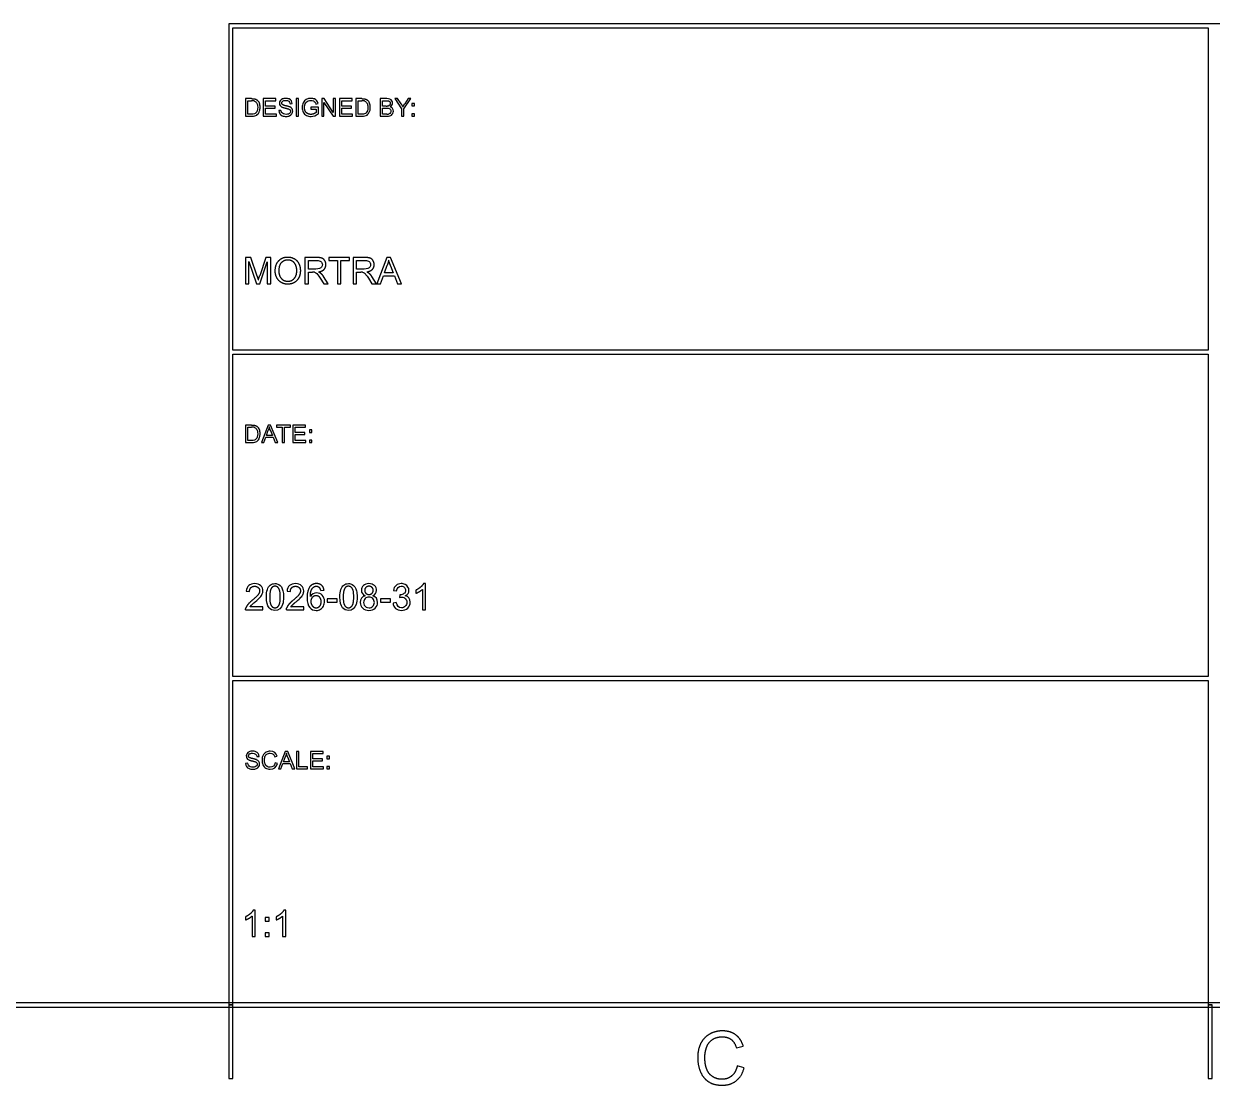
# Model space of a CAD drawing. Header units: millimetres. Extents: x -205 to 205, y -139 to 139.
# Drawn here: x -14.1 to 66.8, y -138.8 to -66.5 of the extents above; entities that cross this region are included whole.
import ezdxf

# ---------------------------------------------------------------- set-up
doc = ezdxf.new("R2010")
doc.units = ezdxf.units.MM
doc.layers.add('visible', color=7, linetype='Continuous', lineweight=30)

msp = doc.modelspace()

# ---------------------------------------------------------------- linework, layer by layer
at = {"layer": 'visible'}
for p, q in [((-0.14, -66.527), (-0.14, -133.333)), ((200, -66.527), (-0.14, -66.527)), ((0.14, -88.749), (0.14, -66.807)), ((0.14, -66.807), (66.527, -66.807)), ((66.527, -66.807), (66.527, -88.749)), ((1, -71.626), (1, -72.819)), ((1.411, -71.626), (1, -71.626)), ((1.158, -72.678), (1.158, -71.766)), ((1.158, -71.766), (1.409, -71.766)), ((2.207, -71.626), (2.207, -72.819)), ((3.069, -71.626), (2.207, -71.626)), ((2.365, -71.766), (3.069, -71.766)), ((2.365, -72.132), (2.365, -71.766)), ((3.069, -71.766), (3.069, -71.626)), ((4.024, -71.973), (4.175, -71.962)), ((4.454, -71.626), (4.454, -72.819)), ((4.612, -71.626), (4.454, -71.626)), ((4.612, -72.819), (4.612, -71.626)), ((5.793, -71.998), (5.936, -71.959)), ((6.185, -71.626), (6.185, -72.819)), ((6.347, -71.626), (6.185, -71.626)), ((6.336, -71.881), (6.963, -72.819)), ((6.336, -72.819), (6.336, -71.881)), ((6.973, -72.562), (6.347, -71.626)), ((6.973, -71.626), (6.973, -72.562)), ((7.125, -71.626), (6.973, -71.626)), ((7.125, -72.819), (7.125, -71.626)), ((7.393, -71.626), (7.393, -72.819)), ((8.256, -71.626), (7.393, -71.626)), ((7.551, -71.766), (8.256, -71.766)), ((7.551, -72.132), (7.551, -71.766)), ((8.256, -71.766), (8.256, -71.626)), ((8.502, -71.626), (8.502, -72.819)), ((8.913, -71.626), (8.502, -71.626)), ((8.66, -72.678), (8.66, -71.766)), ((8.66, -71.766), (8.91, -71.766)), ((10.162, -71.626), (10.162, -72.819)), ((10.609, -71.626), (10.162, -71.626)), ((10.32, -72.127), (10.32, -71.766)), ((10.32, -71.766), (10.558, -71.766)), ((11.156, -71.626), (11.616, -72.313)), ((11.348, -71.626), (11.156, -71.626)), ((11.583, -71.985), (11.348, -71.626)), ((11.774, -72.313), (12.25, -71.626)), ((12.066, -71.626), (11.835, -71.976)), ((12.25, -71.626), (12.066, -71.626)), ((12.322, -71.954), (12.322, -72.121)), ((12.488, -71.954), (12.322, -71.954)), ((12.488, -72.121), (12.488, -71.954)), ((1.413, -72.678), (1.158, -72.678)), ((3.025, -72.132), (2.365, -72.132)), ((2.365, -72.272), (3.025, -72.272)), ((2.365, -72.678), (2.365, -72.272)), ((3.097, -72.678), (2.365, -72.678)), ((3.025, -72.272), (3.025, -72.132)), ((3.097, -72.819), (3.097, -72.678)), ((3.41, -72.422), (3.262, -72.435)), ((5.954, -72.21), (5.448, -72.211)), ((5.448, -72.211), (5.448, -72.351)), ((5.448, -72.351), (5.799, -72.351)), ((5.799, -72.351), (5.799, -72.573)), ((5.954, -72.653), (5.954, -72.21)), ((8.211, -72.132), (7.551, -72.132)), ((7.551, -72.272), (8.211, -72.272)), ((7.551, -72.678), (7.551, -72.272)), ((8.284, -72.678), (7.551, -72.678)), ((8.211, -72.272), (8.211, -72.132)), ((8.284, -72.819), (8.284, -72.678)), ((8.914, -72.678), (8.66, -72.678)), ((10.578, -72.127), (10.32, -72.127)), ((10.32, -72.678), (10.32, -72.268)), ((10.32, -72.268), (10.596, -72.268)), ((10.617, -72.678), (10.32, -72.678)), ((11.616, -72.313), (11.616, -72.819)), ((11.774, -72.819), (11.774, -72.313)), ((12.322, -72.121), (12.488, -72.121)), ((12.322, -72.652), (12.322, -72.819)), ((12.488, -72.652), (12.322, -72.652)), ((12.488, -72.819), (12.488, -72.652)), ((1, -72.819), (1.431, -72.819)), ((2.207, -72.819), (3.097, -72.819)), ((4.454, -72.819), (4.612, -72.819)), ((6.185, -72.819), (6.336, -72.819)), ((6.963, -72.819), (7.125, -72.819)), ((7.393, -72.819), (8.284, -72.819)), ((8.502, -72.819), (8.932, -72.819)), ((10.162, -72.819), (10.617, -72.819)), ((11.616, -72.819), (11.774, -72.819)), ((12.322, -72.819), (12.488, -72.819)), ((1, -82.439), (1, -84.229)), ((1.356, -82.439), (1, -82.439)), ((1.78, -83.706), (1.356, -82.439)), ((2.389, -82.439), (1.961, -83.684)), ((2.708, -82.439), (2.389, -82.439)), ((2.708, -84.229), (2.708, -82.439)), ((5.038, -82.439), (5.038, -84.229)), ((5.832, -82.439), (5.038, -82.439)), ((6.66, -82.439), (6.66, -82.65)), ((8.079, -82.439), (6.66, -82.439)), ((8.079, -82.65), (8.079, -82.439)), ((8.325, -82.439), (8.325, -84.229)), ((9.119, -82.439), (8.325, -82.439)), ((10.618, -82.439), (9.931, -84.229)), ((10.873, -82.439), (10.618, -82.439)), ((11.605, -84.229), (10.873, -82.439)), ((1.228, -82.705), (1.746, -84.229)), ((1.228, -84.229), (1.228, -82.705)), ((1.959, -84.229), (2.479, -82.731)), ((2.479, -82.731), (2.479, -84.229)), ((5.275, -83.229), (5.275, -82.637)), ((5.275, -82.637), (5.841, -82.637)), ((5.784, -83.229), (5.275, -83.229)), ((6.66, -82.65), (7.25, -82.65)), ((7.25, -82.65), (7.25, -84.229)), ((7.487, -82.65), (8.079, -82.65)), ((7.487, -84.229), (7.487, -82.65)), ((8.562, -83.229), (8.562, -82.637)), ((8.562, -82.637), (9.129, -82.637)), ((9.071, -83.229), (8.562, -83.229)), ((10.447, -83.494), (10.644, -82.969)), ((10.867, -82.998), (11.054, -83.494)), ((5.275, -83.434), (5.55, -83.434)), ((5.275, -84.229), (5.275, -83.434)), ((6.081, -83.856), (6.317, -84.229)), ((6.615, -84.229), (6.304, -83.742)), ((8.562, -83.434), (8.837, -83.434)), ((8.562, -84.229), (8.562, -83.434)), ((9.368, -83.856), (9.605, -84.229)), ((9.903, -84.229), (9.591, -83.742)), ((10.182, -84.229), (10.379, -83.687)), ((10.379, -83.687), (11.127, -83.687)), ((11.054, -83.494), (10.447, -83.494)), ((11.127, -83.687), (11.336, -84.229)), ((1, -84.229), (1.228, -84.229)), ((1.746, -84.229), (1.959, -84.229)), ((2.479, -84.229), (2.708, -84.229)), ((5.038, -84.229), (5.275, -84.229)), ((6.317, -84.229), (6.615, -84.229)), ((7.25, -84.229), (7.487, -84.229)), ((8.325, -84.229), (8.562, -84.229)), ((9.605, -84.229), (9.903, -84.229)), ((9.931, -84.229), (10.182, -84.229)), ((11.336, -84.229), (11.605, -84.229)), ((66.527, -88.749), (0.14, -88.749)), ((0.14, -110.971), (0.14, -89.029)), ((0.14, -89.029), (66.527, -89.029)), ((66.527, -89.029), (66.527, -110.971)), ((1, -93.848), (1, -95.041)), ((1.411, -93.848), (1, -93.848)), ((2.531, -93.848), (2.073, -95.041)), ((2.701, -93.848), (2.531, -93.848)), ((3.189, -95.041), (2.701, -93.848)), ((3.102, -93.848), (3.102, -93.989)), ((4.048, -93.848), (3.102, -93.848)), ((4.048, -93.989), (4.048, -93.848)), ((4.213, -93.848), (4.213, -95.041)), ((5.076, -93.848), (4.213, -93.848)), ((5.076, -93.989), (5.076, -93.848)), ((1.158, -94.9), (1.158, -93.989)), ((1.158, -93.989), (1.409, -93.989)), ((2.417, -94.551), (2.548, -94.201)), ((2.821, -94.551), (2.417, -94.551)), ((2.697, -94.221), (2.821, -94.551)), ((3.102, -93.989), (3.495, -93.989)), ((3.495, -93.989), (3.495, -95.041)), ((3.653, -93.989), (4.048, -93.989)), ((3.653, -95.041), (3.653, -93.989)), ((4.371, -93.989), (5.076, -93.989)), ((4.371, -94.354), (4.371, -93.989)), ((5.031, -94.354), (4.371, -94.354)), ((4.371, -94.494), (5.031, -94.494)), ((4.371, -94.9), (4.371, -94.494)), ((5.031, -94.494), (5.031, -94.354)), ((5.343, -94.177), (5.343, -94.344)), ((5.51, -94.177), (5.343, -94.177)), ((5.343, -94.344), (5.51, -94.344)), ((5.51, -94.344), (5.51, -94.177)), ((1, -95.041), (1.431, -95.041)), ((1.413, -94.9), (1.158, -94.9)), ((2.073, -95.041), (2.24, -95.041)), ((2.24, -95.041), (2.371, -94.68)), ((2.371, -94.68), (2.87, -94.68)), ((2.87, -94.68), (3.009, -95.041)), ((3.009, -95.041), (3.189, -95.041)), ((3.495, -95.041), (3.653, -95.041)), ((4.213, -95.041), (5.103, -95.041)), ((5.103, -94.9), (4.371, -94.9)), ((5.103, -95.041), (5.103, -94.9)), ((5.343, -94.874), (5.343, -95.041)), ((5.51, -94.874), (5.343, -94.874)), ((5.343, -95.041), (5.51, -95.041)), ((5.51, -95.041), (5.51, -94.874)), ((1.042, -105.159), (1.268, -105.182)), ((3.822, -105.159), (4.048, -105.182)), ((6.121, -105.104), (6.34, -105.087)), ((11.059, -105.105), (11.279, -105.144)), ((12.594, -105.09), (12.594, -105.303)), ((13.034, -105.038), (13.034, -106.438)), ((13.254, -104.641), (13.112, -104.641)), ((13.254, -106.438), (13.254, -104.641)), ((6.565, -105.68), (6.565, -105.901)), ((7.24, -105.68), (6.565, -105.68)), ((6.565, -105.901), (7.24, -105.901)), ((7.24, -105.901), (7.24, -105.68)), ((10.179, -105.68), (10.179, -105.901)), ((10.854, -105.68), (10.179, -105.68)), ((10.179, -105.901), (10.854, -105.901)), ((10.854, -105.901), (10.854, -105.68)), ((11.257, -105.936), (11.037, -105.966)), ((11.495, -105.398), (11.47, -105.591)), ((1, -106.438), (2.183, -106.438)), ((2.183, -106.227), (1.305, -106.227)), ((2.183, -106.438), (2.183, -106.227)), ((3.781, -106.438), (4.964, -106.438)), ((4.964, -106.227), (4.086, -106.227)), ((4.964, -106.438), (4.964, -106.227)), ((13.034, -106.438), (13.254, -106.438)), ((66.527, -110.971), (0.14, -110.971)), ((0.14, -133.333), (0.14, -111.251)), ((0.14, -111.251), (66.527, -111.251)), ((66.527, -111.251), (66.527, -133.333)), ((1.763, -116.418), (1.914, -116.406)), ((2.999, -116.434), (3.154, -116.397)), ((3.696, -116.07), (3.238, -117.263)), ((3.582, -116.773), (3.713, -116.423)), ((3.866, -116.07), (3.696, -116.07)), ((3.862, -116.443), (3.987, -116.773)), ((4.354, -117.263), (3.866, -116.07)), ((4.474, -116.07), (4.474, -117.263)), ((4.632, -116.07), (4.474, -116.07)), ((4.632, -117.122), (4.632, -116.07)), ((5.411, -116.07), (5.411, -117.263)), ((6.273, -116.07), (5.411, -116.07)), ((5.569, -116.211), (6.273, -116.211)), ((5.569, -116.576), (5.569, -116.211)), ((6.273, -116.211), (6.273, -116.07)), ((6.541, -116.399), (6.541, -116.566)), ((6.708, -116.399), (6.541, -116.399)), ((6.708, -116.566), (6.708, -116.399)), ((1.149, -116.867), (1, -116.88)), ((3.174, -116.885), (3.017, -116.845)), ((3.238, -117.263), (3.406, -117.263)), ((3.406, -117.263), (3.537, -116.902)), ((3.537, -116.902), (4.035, -116.902)), ((3.987, -116.773), (3.582, -116.773)), ((4.035, -116.902), (4.175, -117.263)), ((4.175, -117.263), (4.354, -117.263)), ((4.474, -117.263), (5.22, -117.263)), ((5.22, -117.122), (4.632, -117.122)), ((5.22, -117.263), (5.22, -117.122)), ((5.411, -117.263), (6.301, -117.263)), ((6.229, -116.576), (5.569, -116.576)), ((5.569, -116.716), (6.229, -116.716)), ((5.569, -117.122), (5.569, -116.716)), ((6.301, -117.122), (5.569, -117.122)), ((6.229, -116.716), (6.229, -116.576)), ((6.301, -117.263), (6.301, -117.122)), ((6.541, -116.566), (6.708, -116.566)), ((6.541, -117.096), (6.541, -117.263)), ((6.708, -117.096), (6.541, -117.096)), ((6.541, -117.263), (6.708, -117.263)), ((6.708, -117.263), (6.708, -117.096)), ((1.659, -126.879), (1.518, -126.879)), ((1.659, -128.676), (1.659, -126.879)), ((3.744, -126.879), (3.603, -126.879)), ((3.744, -128.676), (3.744, -126.879)), ((1, -127.329), (1, -127.541)), ((1.439, -127.276), (1.439, -128.676)), ((2.344, -127.38), (2.344, -127.63)), ((2.594, -127.38), (2.344, -127.38)), ((2.344, -127.63), (2.594, -127.63)), ((2.594, -127.63), (2.594, -127.38)), ((3.085, -127.329), (3.085, -127.541)), ((3.524, -127.276), (3.524, -128.676)), ((2.344, -128.426), (2.344, -128.676)), ((2.594, -128.426), (2.344, -128.426)), ((2.594, -128.676), (2.594, -128.426)), ((1.439, -128.676), (1.659, -128.676)), ((2.344, -128.676), (2.594, -128.676)), ((3.524, -128.676), (3.744, -128.676)), ((-200.14, -133.473), (200.14, -133.473)), ((199.86, -133.193), (-199.86, -133.193)), ((0.14, -133.333), (-0.14, -133.333)), ((-0.14, -133.333), (-0.14, -138.333)), ((-0.14, -133.333), (0.14, -133.333)), ((0.14, -138.333), (0.14, -133.333)), ((66.807, -133.333), (66.527, -133.333)), ((66.527, -133.333), (66.527, -138.333)), ((66.527, -133.333), (66.807, -133.333)), ((66.807, -138.333), (66.807, -133.333)), ((34.414, -136.247), (34.88, -136.137)), ((34.941, -137.6), (34.467, -137.48)), ((-0.14, -138.333), (0.14, -138.333)), ((66.527, -138.333), (66.807, -138.333))]:
    msp.add_line(p, q, dxfattribs=at)
for points in [[(1.613, -71.791), (1.549, -71.766), (1.409, -71.766)], [(1.411, -71.626), (1.55, -71.626), (1.623, -71.643)], [(1.623, -71.643), (1.726, -71.666), (1.798, -71.728)], [(9.114, -71.791), (9.051, -71.766), (8.91, -71.766)], [(8.913, -71.626), (9.052, -71.626), (9.125, -71.643)], [(9.125, -71.643), (9.228, -71.666), (9.3, -71.728)], [(11.583, -71.985), (11.649, -72.086), (11.705, -72.187)], [(11.705, -72.187), (11.758, -72.094), (11.835, -71.976)], [(10.578, -72.127), (10.683, -72.127), (10.728, -72.113)], [(10.617, -72.678), (10.693, -72.678), (10.724, -72.672)], [(10.74, -82.627), (10.706, -82.799), (10.644, -82.969)], [(10.867, -82.998), (10.781, -82.772), (10.74, -82.627)], [(1.78, -83.706), (1.839, -83.883), (1.865, -83.971)], [(1.865, -83.971), (1.896, -83.873), (1.961, -83.684)], [(5.681, -83.443), (5.641, -83.434), (5.55, -83.434)], [(5.965, -83.415), (6.059, -83.46), (6.107, -83.504)], [(6.107, -83.504), (6.211, -83.599), (6.304, -83.742)], [(8.969, -83.443), (8.928, -83.434), (8.837, -83.434)], [(9.252, -83.415), (9.346, -83.46), (9.395, -83.504)], [(9.395, -83.504), (9.499, -83.599), (9.591, -83.742)], [(1.411, -93.848), (1.55, -93.848), (1.623, -93.865)], [(1.613, -94.013), (1.549, -93.989), (1.409, -93.989)], [(1.623, -93.865), (1.726, -93.889), (1.798, -93.95)], [(2.612, -93.973), (2.589, -94.088), (2.548, -94.201)], [(2.697, -94.221), (2.64, -94.07), (2.612, -93.973)], [(6.121, -105.104), (6.092, -104.975), (6.038, -104.916)], [(1, -106.438), (0.998, -106.359), (1.026, -106.286)], [(3.781, -106.438), (3.779, -106.359), (3.807, -106.286)], [(3.778, -116.195), (3.755, -116.31), (3.713, -116.423)], [(3.862, -116.443), (3.805, -116.292), (3.778, -116.195)]]:
    msp.add_open_spline(points, degree=2, dxfattribs=at)
for points, degree, knots in [([(1.613, -71.791), (1.671, -71.814), (1.721, -71.859), (1.762, -71.926), (1.803, -71.993), (1.824, -72.088), (1.824, -72.213), (1.824, -72.394), (1.779, -72.519), (1.705, -72.594), (1.649, -72.647), (1.572, -72.678), (1.413, -72.678)], 3, [0, 0, 0, 0, 1, 1, 1, 2, 2, 2, 3.443478, 3.443478, 3.443478, 4.468557, 4.468557, 4.468557, 4.468557]), ([(1.431, -72.819), (1.575, -72.818), (1.686, -72.792), (1.765, -72.739), (1.842, -72.685), (1.913, -72.597), (1.955, -72.457), (1.976, -72.387), (1.986, -72.306), (1.986, -72.216), (1.986, -72.109), (1.971, -72.015), (1.94, -71.932), (1.908, -71.849), (1.861, -71.781), (1.798, -71.728)], 3, [0, 0, 0, 0, 2, 2, 2, 4, 4, 4, 5, 5, 5, 6.173653, 6.173653, 6.173653, 7.347305, 7.347305, 7.347305, 7.347305]), ([(4.175, -71.962), (4.17, -71.824), (4.096, -71.703), (3.961, -71.648), (3.893, -71.62), (3.815, -71.605), (3.727, -71.605), (3.647, -71.605), (3.574, -71.619), (3.508, -71.646), (3.377, -71.698), (3.307, -71.816), (3.307, -71.934), (3.307, -72.046), (3.363, -72.132), (3.476, -72.194)], 3, [0, 0, 0, 0, 2, 2, 2, 3, 3, 3, 3.907975, 3.907975, 3.907975, 5.723926, 5.723926, 5.723926, 7.376278, 7.376278, 7.376278, 7.376278]), ([(3.506, -72.029), (3.475, -72.002), (3.459, -71.966), (3.459, -71.924), (3.459, -71.874), (3.481, -71.832), (3.525, -71.797), (3.568, -71.762), (3.638, -71.745), (3.734, -71.745), (3.918, -71.744), (4.007, -71.823), (4.024, -71.973)], 3, [0, 0, 0, 0, 1, 1, 1, 2.151899, 2.151899, 2.151899, 3.303797, 3.303797, 3.303797, 5.515967, 5.515967, 5.515967, 5.515967]), ([(5.936, -71.959), (5.893, -71.797), (5.823, -71.704), (5.681, -71.647), (5.612, -71.619), (5.534, -71.605), (5.447, -71.605), (5.212, -71.606), (5.018, -71.701), (4.923, -71.903), (4.874, -72.003), (4.85, -72.112), (4.85, -72.228), (4.85, -72.345), (4.875, -72.451), (4.923, -72.546), (4.972, -72.641), (5.044, -72.714), (5.14, -72.764), (5.236, -72.814), (5.342, -72.839), (5.46, -72.839), (5.634, -72.839), (5.798, -72.777), (5.954, -72.653)], 3, [0, 0, 0, 0, 2, 2, 2, 3, 3, 3, 5.754717, 5.754717, 5.754717, 7.132075, 7.132075, 7.132075, 8.522306, 8.522306, 8.522306, 9.912537, 9.912537, 9.912537, 11.302768, 11.302768, 11.302768, 13.36237, 13.36237, 13.36237, 13.36237]), ([(5.799, -72.573), (5.749, -72.618), (5.651, -72.657), (5.553, -72.697), (5.451, -72.697), (5.333, -72.697), (5.228, -72.645), (5.123, -72.593), (5.068, -72.485), (5.013, -72.378), (5.013, -72.218), (5.013, -72.089), (5.058, -71.978)], 2, [0, 0, 0, 1, 1, 2, 2, 3.150794, 3.150794, 4.301587, 4.301587, 5.452381, 5.452381, 6.385933, 6.385933, 6.385933]), ([(5.058, -71.978), (5.076, -71.935), (5.101, -71.896), (5.134, -71.86), (5.198, -71.79), (5.304, -71.739), (5.448, -71.74), (5.567, -71.739), (5.675, -71.787), (5.727, -71.855), (5.753, -71.89), (5.775, -71.938), (5.793, -71.998)], 3, [0, 0, 0, 0, 1, 1, 1, 3, 3, 3, 4.669173, 4.669173, 4.669173, 5.503759, 5.503759, 5.503759, 5.503759]), ([(9.114, -71.791), (9.173, -71.814), (9.223, -71.859), (9.264, -71.926), (9.305, -71.993), (9.325, -72.088), (9.325, -72.213), (9.326, -72.394), (9.281, -72.519), (9.206, -72.594), (9.151, -72.647), (9.074, -72.678), (8.914, -72.678)], 3, [0, 0, 0, 0, 1, 1, 1, 2, 2, 2, 3.443478, 3.443478, 3.443478, 4.468557, 4.468557, 4.468557, 4.468557]), ([(8.932, -72.819), (9.076, -72.818), (9.188, -72.792), (9.266, -72.739), (9.344, -72.685), (9.415, -72.597), (9.456, -72.457), (9.477, -72.387), (9.488, -72.306), (9.488, -72.216), (9.488, -72.109), (9.472, -72.015), (9.441, -71.932), (9.41, -71.849), (9.363, -71.781), (9.3, -71.728)], 3, [0, 0, 0, 0, 2, 2, 2, 4, 4, 4, 5, 5, 5, 6.173653, 6.173653, 6.173653, 7.347305, 7.347305, 7.347305, 7.347305]), ([(10.558, -71.766), (10.687, -71.766), (10.74, -71.783), (10.792, -71.8), (10.821, -71.845), (10.849, -71.89), (10.849, -71.95), (10.849, -72.076), (10.728, -72.113)], 2, [0, 0, 0, 1, 1, 2, 2, 3, 3, 5.109589, 5.109589, 5.109589]), ([(10.838, -72.184), (10.95, -72.13), (11.005, -72.031), (11.005, -71.931), (11.005, -71.876), (10.989, -71.824), (10.958, -71.773), (10.894, -71.673), (10.794, -71.626), (10.609, -71.626)], 3, [0, 0, 0, 0, 2, 2, 2, 3.074468, 3.074468, 3.074468, 5.223404, 5.223404, 5.223404, 5.223404]), ([(3.262, -72.435), (3.265, -72.593), (3.354, -72.731), (3.499, -72.792), (3.572, -72.823), (3.662, -72.839), (3.77, -72.839), (3.855, -72.839), (3.932, -72.823), (4, -72.792), (4.136, -72.733), (4.212, -72.606), (4.211, -72.482), (4.213, -72.353), (4.145, -72.256), (4.008, -72.19)], 3, [0, 0, 0, 0, 2, 2, 2, 3, 3, 3, 3.788945, 3.788945, 3.788945, 5.366834, 5.366834, 5.366834, 6.95821, 6.95821, 6.95821, 6.95821]), ([(3.919, -72.326), (4.02, -72.364), (4.058, -72.42), (4.059, -72.495), (4.059, -72.567), (4.015, -72.636), (3.922, -72.671), (3.876, -72.689), (3.823, -72.697), (3.763, -72.697), (3.695, -72.697), (3.634, -72.686), (3.58, -72.662), (3.47, -72.614), (3.426, -72.543), (3.41, -72.422)], 3, [0, 0, 0, 0, 2, 2, 2, 3.971014, 3.971014, 3.971014, 4.956522, 4.956522, 4.956522, 6.066327, 6.066327, 6.066327, 8.285938, 8.285938, 8.285938, 8.285938]), ([(3.476, -72.194), (3.542, -72.229), (3.707, -72.268), (3.871, -72.308), (3.919, -72.326)], 2, [0, 0, 0, 1, 1, 2, 2, 2]), ([(4.008, -72.19), (3.936, -72.158), (3.744, -72.114), (3.551, -72.071), (3.506, -72.029)], 2, [0, 0, 0, 1, 1, 2, 2, 2]), ([(10.596, -72.268), (10.75, -72.269), (10.817, -72.29), (10.865, -72.357), (10.888, -72.39), (10.899, -72.428), (10.899, -72.473), (10.899, -72.511), (10.891, -72.544), (10.875, -72.573), (10.844, -72.632), (10.797, -72.658), (10.724, -72.672)], 3, [0, 0, 0, 0, 2, 2, 2, 3, 3, 3, 3.853659, 3.853659, 3.853659, 5.560976, 5.560976, 5.560976, 5.560976]), ([(10.617, -72.819), (10.693, -72.819), (10.757, -72.812), (10.809, -72.799), (10.915, -72.771), (10.979, -72.726), (11.027, -72.629), (11.051, -72.581), (11.063, -72.529), (11.063, -72.473), (11.063, -72.403), (11.043, -72.343), (11.004, -72.292), (10.966, -72.241), (10.91, -72.205), (10.838, -72.184)], 3, [0, 0, 0, 0, 1, 1, 1, 3, 3, 3, 4, 4, 4, 5.242718, 5.242718, 5.242718, 6.485437, 6.485437, 6.485437, 6.485437]), ([(3.018, -83.357), (3.018, -83.593), (3.12, -83.804), (3.223, -84.015), (3.422, -84.137), (3.621, -84.259), (3.874, -84.259), (4.107, -84.259), (4.308, -84.149), (4.51, -84.038), (4.619, -83.823), (4.729, -83.609), (4.729, -83.336), (4.729, -83.068), (4.625, -82.856), (4.521, -82.644), (4.322, -82.526), (4.123, -82.407), (3.875, -82.407), (3.496, -82.407), (3.257, -82.66), (3.018, -82.912), (3.018, -83.357)], 2, [0, 0, 0, 1, 1, 2, 2, 3, 3, 3.922705, 3.922705, 4.845411, 4.845411, 5.768116, 5.768116, 6.678408, 6.678408, 7.5887, 7.5887, 8.498993, 8.498993, 9.889094, 9.889094, 11.279196, 11.279196, 11.279196]), ([(5.965, -83.415), (6.222, -83.379), (6.345, -83.248), (6.469, -83.118), (6.469, -82.927), (6.469, -82.78), (6.394, -82.658), (6.32, -82.536), (6.195, -82.487), (6.071, -82.439), (5.832, -82.439)], 2, [0, 0, 0, 1, 1, 2, 2, 2.775641, 2.775641, 3.551282, 3.551282, 4.326923, 4.326923, 4.326923]), ([(9.252, -83.415), (9.51, -83.379), (9.633, -83.248), (9.756, -83.118), (9.756, -82.927), (9.756, -82.78), (9.682, -82.658), (9.607, -82.536), (9.483, -82.487), (9.358, -82.439), (9.119, -82.439)], 2, [0, 0, 0, 1, 1, 2, 2, 2.775641, 2.775641, 3.551282, 3.551282, 4.326923, 4.326923, 4.326923]), ([(3.262, -83.361), (3.262, -82.957), (3.443, -82.784), (3.625, -82.611), (3.876, -82.611), (4.053, -82.611), (4.195, -82.701), (4.337, -82.791), (4.411, -82.954), (4.485, -83.117), (4.485, -83.335), (4.485, -83.681), (4.312, -83.869), (4.14, -84.057), (3.872, -84.057), (3.61, -84.057), (3.436, -83.87), (3.262, -83.684), (3.262, -83.361)], 2, [0, 0, 0, 1, 1, 2, 2, 2.703883, 2.703883, 3.407767, 3.407767, 4.11165, 4.11165, 5.224494, 5.224494, 6.337338, 6.337338, 7.429856, 7.429856, 8.522374, 8.522374, 8.522374]), ([(5.841, -82.637), (5.974, -82.637), (6.071, -82.664), (6.132, -82.719), (6.194, -82.773), (6.225, -82.843), (6.225, -82.927), (6.225, -82.985), (6.209, -83.039), (6.177, -83.088), (6.111, -83.187), (6.003, -83.228), (5.784, -83.229)], 3, [0, 0, 0, 0, 1, 1, 1, 2, 2, 2, 2.682692, 2.682692, 2.682692, 4.048077, 4.048077, 4.048077, 4.048077]), ([(9.129, -82.637), (9.261, -82.637), (9.358, -82.664), (9.42, -82.719), (9.481, -82.773), (9.512, -82.843), (9.512, -82.927), (9.512, -82.985), (9.496, -83.039), (9.464, -83.088), (9.398, -83.187), (9.291, -83.228), (9.071, -83.229)], 3, [0, 0, 0, 0, 1, 1, 1, 2, 2, 2, 2.682692, 2.682692, 2.682692, 4.048077, 4.048077, 4.048077, 4.048077]), ([(5.681, -83.443), (5.718, -83.452), (5.754, -83.467), (5.789, -83.49), (5.863, -83.538), (5.94, -83.639), (6.081, -83.856)], 3, [0, 0, 0, 0, 1, 1, 1, 3, 3, 3, 3]), ([(8.969, -83.443), (9.005, -83.452), (9.041, -83.467), (9.077, -83.49), (9.15, -83.538), (9.227, -83.639), (9.368, -83.856)], 3, [0, 0, 0, 0, 1, 1, 1, 3, 3, 3, 3]), ([(1.613, -94.013), (1.671, -94.036), (1.721, -94.081), (1.762, -94.148), (1.803, -94.215), (1.824, -94.311), (1.824, -94.435), (1.824, -94.616), (1.779, -94.741), (1.705, -94.816), (1.649, -94.869), (1.572, -94.901), (1.413, -94.9)], 3, [0, 0, 0, 0, 1, 1, 1, 2, 2, 2, 3.443478, 3.443478, 3.443478, 4.468557, 4.468557, 4.468557, 4.468557]), ([(1.431, -95.041), (1.575, -95.041), (1.686, -95.014), (1.765, -94.961), (1.842, -94.907), (1.913, -94.82), (1.955, -94.679), (1.976, -94.609), (1.986, -94.529), (1.986, -94.438), (1.986, -94.332), (1.971, -94.237), (1.94, -94.154), (1.908, -94.072), (1.861, -94.004), (1.798, -93.95)], 3, [0, 0, 0, 0, 2, 2, 2, 4, 4, 4, 5, 5, 5, 6.173653, 6.173653, 6.173653, 7.347305, 7.347305, 7.347305, 7.347305]), ([(1.652, -105.883), (1.81, -105.749), (1.923, -105.644), (1.991, -105.568), (2.059, -105.491), (2.107, -105.418), (2.137, -105.349), (2.166, -105.28), (2.181, -105.21), (2.181, -105.138), (2.181, -104.997), (2.131, -104.879), (2.03, -104.784), (1.93, -104.689), (1.794, -104.641), (1.623, -104.641), (1.285, -104.64), (1.07, -104.823), (1.042, -105.159)], 3, [0, 0, 0, 0, 1, 1, 1, 2, 2, 2, 3, 3, 3, 4.965909, 4.965909, 4.965909, 6.931818, 6.931818, 6.931818, 10.826368, 10.826368, 10.826368, 10.826368]), ([(1.268, -105.182), (1.269, -105.014), (1.364, -104.918), (1.459, -104.823), (1.618, -104.823), (1.768, -104.823), (1.861, -104.913), (1.955, -105.003), (1.955, -105.133), (1.955, -105.258), (1.852, -105.397), (1.75, -105.537), (1.458, -105.777)], 2, [0, 0, 0, 1, 1, 2, 2, 2.946154, 2.946154, 3.892308, 3.892308, 4.794249, 4.794249, 5.69619, 5.69619, 5.69619]), ([(2.596, -106.283), (2.694, -106.407), (2.83, -106.469), (3.002, -106.469), (3.265, -106.47), (3.434, -106.32), (3.521, -106.064), (3.564, -105.935), (3.586, -105.766), (3.586, -105.556), (3.586, -105.378), (3.572, -105.237), (3.545, -105.133), (3.491, -104.924), (3.4, -104.776), (3.255, -104.699), (3.182, -104.661), (3.098, -104.641), (3.002, -104.641), (2.872, -104.641), (2.764, -104.676), (2.678, -104.746), (2.592, -104.816), (2.527, -104.916), (2.484, -105.045), (2.44, -105.174), (2.419, -105.344), (2.419, -105.556), (2.419, -105.892), (2.478, -106.134), (2.596, -106.283)], 3, [0, 0, 0, 0, 1, 1, 1, 2.518868, 2.518868, 2.518868, 3.278302, 3.278302, 3.278302, 3.919994, 3.919994, 3.919994, 5.203379, 5.203379, 5.203379, 5.845071, 5.845071, 5.845071, 6.715162, 6.715162, 6.715162, 7.585253, 7.585253, 7.585253, 8.455345, 8.455345, 8.455345, 9.837451, 9.837451, 9.837451, 9.837451]), ([(2.758, -104.951), (2.848, -104.823), (3, -104.823), (3.154, -104.823), (3.257, -104.968), (3.36, -105.114), (3.36, -105.556), (3.36, -105.995), (3.257, -106.141), (3.154, -106.288), (3.002, -106.288), (2.851, -106.288), (2.748, -106.142), (2.644, -105.996), (2.644, -105.556), (2.644, -105.115), (2.758, -104.951)], 2, [0, 0, 0, 1, 1, 2.016129, 2.016129, 3.032258, 3.032258, 4.042773, 4.042773, 5.053288, 5.053288, 6.063803, 6.063803, 7.074318, 7.074318, 8.084833, 8.084833, 8.084833]), ([(4.433, -105.883), (4.591, -105.749), (4.704, -105.644), (4.772, -105.568), (4.84, -105.491), (4.888, -105.418), (4.917, -105.349), (4.947, -105.28), (4.961, -105.21), (4.961, -105.138), (4.961, -104.997), (4.911, -104.879), (4.811, -104.784), (4.711, -104.689), (4.575, -104.641), (4.404, -104.641), (4.066, -104.64), (3.851, -104.823), (3.822, -105.159)], 3, [0, 0, 0, 0, 1, 1, 1, 2, 2, 2, 3, 3, 3, 4.965909, 4.965909, 4.965909, 6.931818, 6.931818, 6.931818, 10.826368, 10.826368, 10.826368, 10.826368]), ([(4.048, -105.182), (4.05, -105.014), (4.145, -104.918), (4.24, -104.823), (4.399, -104.823), (4.549, -104.823), (4.642, -104.913), (4.736, -105.003), (4.736, -105.133), (4.736, -105.258), (4.633, -105.397), (4.53, -105.537), (4.239, -105.777)], 2, [0, 0, 0, 1, 1, 2, 2, 2.946154, 2.946154, 3.892308, 3.892308, 4.794249, 4.794249, 5.69619, 5.69619, 5.69619]), ([(5.381, -104.846), (5.254, -105.003), (5.19, -105.255), (5.19, -105.601), (5.19, -105.91), (5.247, -106.132), (5.363, -106.267), (5.479, -106.401), (5.628, -106.469), (5.811, -106.469), (5.918, -106.469), (6.014, -106.443), (6.099, -106.392), (6.184, -106.34), (6.25, -106.267), (6.299, -106.17), (6.347, -106.074), (6.371, -105.969), (6.371, -105.857), (6.371, -105.686), (6.32, -105.547), (6.217, -105.439), (6.114, -105.331), (5.989, -105.277), (5.843, -105.277), (5.678, -105.278), (5.511, -105.354), (5.408, -105.515)], 3, [0, 0, 0, 0, 1, 1, 1, 1.894118, 1.894118, 1.894118, 2.788235, 2.788235, 2.788235, 3.312784, 3.312784, 3.312784, 3.837333, 3.837333, 3.837333, 4.361882, 4.361882, 4.361882, 5.160109, 5.160109, 5.160109, 5.958336, 5.958336, 5.958336, 6.871862, 6.871862, 6.871862, 6.871862]), ([(6.34, -105.087), (6.313, -104.878), (6.178, -104.76), (6.043, -104.641), (5.832, -104.641), (5.549, -104.641), (5.381, -104.846)], 2, [0, 0, 0, 1, 1, 2, 2, 3.34104, 3.34104, 3.34104]), ([(5.408, -105.515), (5.411, -105.247), (5.47, -105.101), (5.53, -104.956), (5.634, -104.881)], 2, [0, 0, 0, 1, 1, 2, 2, 2]), ([(5.634, -104.881), (5.713, -104.822), (5.818, -104.822), (5.949, -104.822), (6.038, -104.916)], 2, [0, 0, 0, 1, 1, 2.244186, 2.244186, 2.244186]), ([(7.599, -106.283), (7.698, -106.407), (7.833, -106.469), (8.006, -106.469), (8.268, -106.47), (8.438, -106.32), (8.525, -106.064), (8.568, -105.935), (8.589, -105.766), (8.589, -105.556), (8.589, -105.378), (8.576, -105.237), (8.549, -105.133), (8.495, -104.924), (8.404, -104.776), (8.258, -104.699), (8.186, -104.661), (8.102, -104.641), (8.006, -104.641), (7.876, -104.641), (7.768, -104.676), (7.682, -104.746), (7.596, -104.816), (7.531, -104.916), (7.488, -105.045), (7.444, -105.174), (7.422, -105.344), (7.422, -105.556), (7.422, -105.892), (7.481, -106.134), (7.599, -106.283)], 3, [0, 0, 0, 0, 1, 1, 1, 2.518868, 2.518868, 2.518868, 3.278302, 3.278302, 3.278302, 3.919994, 3.919994, 3.919994, 5.203379, 5.203379, 5.203379, 5.845071, 5.845071, 5.845071, 6.715162, 6.715162, 6.715162, 7.585253, 7.585253, 7.585253, 8.455345, 8.455345, 8.455345, 9.837451, 9.837451, 9.837451, 9.837451]), ([(7.762, -104.951), (7.852, -104.823), (8.003, -104.823), (8.157, -104.823), (8.26, -104.968), (8.363, -105.114), (8.363, -105.556), (8.363, -105.995), (8.26, -106.141), (8.157, -106.288), (8.006, -106.288), (7.854, -106.288), (7.751, -106.142), (7.648, -105.996), (7.648, -105.556), (7.648, -105.115), (7.762, -104.951)], 2, [0, 0, 0, 1, 1, 2.016129, 2.016129, 3.032258, 3.032258, 4.042773, 4.042773, 5.053288, 5.053288, 6.063803, 6.063803, 7.074318, 7.074318, 8.084833, 8.084833, 8.084833]), ([(9.653, -105.468), (9.83, -105.402), (9.916, -105.274), (9.916, -105.109), (9.916, -104.979), (9.869, -104.868), (9.773, -104.777), (9.678, -104.687), (9.552, -104.641), (9.396, -104.641), (9.241, -104.641), (9.116, -104.686), (9.023, -104.774), (8.929, -104.863), (8.882, -104.972), (8.882, -105.103), (8.883, -105.275), (8.968, -105.402), (9.151, -105.468)], 3, [0, 0, 0, 0, 2, 2, 2, 3.568627, 3.568627, 3.568627, 5.137255, 5.137255, 5.137255, 6.697712, 6.697712, 6.697712, 8.25817, 8.25817, 8.25817, 10.325776, 10.325776, 10.325776, 10.325776]), ([(9.107, -105.095), (9.107, -104.983), (9.19, -104.902), (9.273, -104.822), (9.399, -104.822), (9.523, -104.822), (9.607, -104.904), (9.69, -104.987), (9.69, -105.108), (9.69, -105.224), (9.609, -105.303), (9.528, -105.383), (9.401, -105.383), (9.27, -105.383), (9.189, -105.303), (9.107, -105.222), (9.107, -105.095)], 2, [0, 0, 0, 1, 1, 2, 2, 2.990291, 2.990291, 3.980583, 3.980583, 4.930862, 4.930862, 5.881142, 5.881142, 6.858833, 6.858833, 7.836524, 7.836524, 7.836524]), ([(11.874, -105.469), (12.037, -105.396), (12.121, -105.259), (12.121, -105.106), (12.122, -104.947), (12.031, -104.785), (11.867, -104.704), (11.785, -104.662), (11.695, -104.641), (11.597, -104.641), (11.456, -104.641), (11.337, -104.682), (11.242, -104.763), (11.147, -104.844), (11.086, -104.958), (11.059, -105.105)], 3, [0, 0, 0, 0, 2, 2, 2, 4.105263, 4.105263, 4.105263, 5.157895, 5.157895, 5.157895, 6.684211, 6.684211, 6.684211, 8.210526, 8.210526, 8.210526, 8.210526]), ([(11.279, -105.144), (11.309, -104.929), (11.433, -104.822), (11.602, -104.822), (11.688, -104.822), (11.759, -104.848), (11.813, -104.901), (11.868, -104.954), (11.895, -105.021), (11.895, -105.101), (11.895, -105.203), (11.858, -105.278), (11.783, -105.327), (11.708, -105.376), (11.624, -105.401), (11.53, -105.401), (11.521, -105.401), (11.509, -105.4), (11.495, -105.398)], 3, [0, 0, 0, 0, 2, 2, 2, 3.009524, 3.009524, 3.009524, 4.019048, 4.019048, 4.019048, 5.293699, 5.293699, 5.293699, 6.56835, 6.56835, 6.56835, 6.690273, 6.690273, 6.690273, 6.690273]), ([(13.112, -104.641), (13.055, -104.757), (12.917, -104.881), (12.779, -105.004), (12.594, -105.09)], 2, [0, 0, 0, 1, 1, 2, 2, 2]), ([(12.594, -105.303), (12.697, -105.265), (12.826, -105.189), (12.955, -105.114), (13.034, -105.038)], 2, [0, 0, 0, 1, 1, 2, 2, 2]), ([(1.458, -105.777), (1.27, -105.93), (1.17, -106.047), (1.071, -106.165), (1.026, -106.286)], 2, [0, 0, 0, 1, 1, 2, 2, 2]), ([(1.305, -106.227), (1.342, -106.167), (1.398, -106.108), (1.454, -106.049), (1.652, -105.883)], 2, [0, 0, 0, 1, 1, 2, 2, 2]), ([(4.239, -105.777), (4.051, -105.93), (3.951, -106.047), (3.852, -106.165), (3.807, -106.286)], 2, [0, 0, 0, 1, 1, 2, 2, 2]), ([(4.086, -106.227), (4.123, -106.167), (4.179, -106.108), (4.235, -106.049), (4.433, -105.883)], 2, [0, 0, 0, 1, 1, 2, 2, 2]), ([(5.442, -105.858), (5.442, -105.685), (5.546, -105.578), (5.65, -105.471), (5.799, -105.471), (5.949, -105.471), (6.048, -105.578), (6.147, -105.685), (6.147, -105.87), (6.147, -106.063), (6.047, -106.176), (5.946, -106.288), (5.807, -106.288), (5.712, -106.288), (5.625, -106.234), (5.539, -106.179), (5.491, -106.076), (5.442, -105.972), (5.442, -105.858)], 2, [0, 0, 0, 1, 1, 2, 2, 3.008197, 3.008197, 4.016393, 4.016393, 5.064387, 5.064387, 6.112381, 6.112381, 6.82943, 6.82943, 7.546478, 7.546478, 8.263527, 8.263527, 8.263527]), ([(9.151, -105.468), (8.934, -105.523), (8.809, -105.69), (8.81, -105.921), (8.81, -106.077), (8.864, -106.207), (8.973, -106.312), (9.081, -106.416), (9.223, -106.469), (9.4, -106.469), (9.576, -106.469), (9.719, -106.417), (9.827, -106.312), (9.935, -106.208), (9.989, -106.08), (9.989, -105.927), (9.99, -105.707), (9.872, -105.537), (9.653, -105.468)], 3, [0, 0, 0, 0, 2, 2, 2, 3.342657, 3.342657, 3.342657, 4.685315, 4.685315, 4.685315, 6.027972, 6.027972, 6.027972, 7.370629, 7.370629, 7.370629, 9.313197, 9.313197, 9.313197, 9.313197]), ([(9.036, -105.922), (9.036, -105.819), (9.07, -105.734), (9.138, -105.665), (9.206, -105.597), (9.292, -105.563), (9.395, -105.563), (9.501, -105.563), (9.589, -105.597), (9.659, -105.667), (9.73, -105.736), (9.765, -105.823), (9.765, -105.929), (9.765, -106.033), (9.731, -106.119), (9.662, -106.187), (9.594, -106.254), (9.507, -106.288), (9.402, -106.288), (9.335, -106.288), (9.272, -106.272), (9.213, -106.24), (9.096, -106.179), (9.036, -106.044), (9.036, -105.922)], 3, [0, 0, 0, 0, 1, 1, 1, 2, 2, 2, 3.023622, 3.023622, 3.023622, 4.047244, 4.047244, 4.047244, 5.055118, 5.055118, 5.055118, 6.062992, 6.062992, 6.062992, 6.711469, 6.711469, 6.711469, 8.008423, 8.008423, 8.008423, 8.008423]), ([(11.037, -105.966), (11.051, -106.115), (11.111, -106.236), (11.214, -106.329), (11.318, -106.423), (11.449, -106.47), (11.606, -106.47), (11.78, -106.47), (11.924, -106.416), (12.038, -106.307), (12.152, -106.198), (12.209, -106.066), (12.209, -105.91), (12.21, -105.681), (12.084, -105.516), (11.874, -105.469)], 3, [0, 0, 0, 0, 1, 1, 1, 2, 2, 2, 3.108808, 3.108808, 3.108808, 4.217617, 4.217617, 4.217617, 5.857729, 5.857729, 5.857729, 5.857729]), ([(11.47, -105.591), (11.532, -105.575), (11.584, -105.567), (11.625, -105.567), (11.727, -105.567), (11.811, -105.599), (11.877, -105.665), (11.943, -105.73), (11.976, -105.814), (11.976, -105.914), (11.976, -106.02), (11.94, -106.109), (11.869, -106.181), (11.798, -106.252), (11.71, -106.288), (11.607, -106.288), (11.434, -106.286), (11.306, -106.188), (11.257, -105.936)], 3, [0, 0, 0, 0, 1, 1, 1, 3.45098, 3.45098, 3.45098, 5.901961, 5.901961, 5.901961, 8.471537, 8.471537, 8.471537, 11.041113, 11.041113, 11.041113, 15.37095, 15.37095, 15.37095, 15.37095]), ([(1.914, -116.406), (1.909, -116.268), (1.834, -116.148), (1.699, -116.093), (1.632, -116.064), (1.554, -116.05), (1.465, -116.05), (1.385, -116.05), (1.312, -116.063), (1.247, -116.09), (1.116, -116.142), (1.045, -116.261), (1.046, -116.379), (1.045, -116.49), (1.101, -116.577), (1.215, -116.638)], 3, [0, 0, 0, 0, 2, 2, 2, 3, 3, 3, 3.907975, 3.907975, 3.907975, 5.723926, 5.723926, 5.723926, 7.376278, 7.376278, 7.376278, 7.376278]), ([(1.244, -116.474), (1.213, -116.446), (1.198, -116.411), (1.198, -116.368), (1.198, -116.319), (1.22, -116.276), (1.263, -116.241), (1.307, -116.206), (1.377, -116.189), (1.472, -116.189), (1.656, -116.189), (1.745, -116.267), (1.763, -116.418)], 3, [0, 0, 0, 0, 1, 1, 1, 2.151899, 2.151899, 2.151899, 3.303797, 3.303797, 3.303797, 5.515967, 5.515967, 5.515967, 5.515967]), ([(1.746, -116.635), (1.675, -116.602), (1.482, -116.559), (1.29, -116.515), (1.244, -116.474)], 2, [0, 0, 0, 1, 1, 2, 2, 2]), ([(3.154, -116.397), (3.092, -116.179), (2.92, -116.048), (2.683, -116.05), (2.578, -116.05), (2.481, -116.074), (2.394, -116.122), (2.306, -116.17), (2.238, -116.24), (2.191, -116.333), (2.144, -116.425), (2.12, -116.533), (2.12, -116.658), (2.12, -116.772), (2.141, -116.878), (2.183, -116.978), (2.225, -117.077), (2.286, -117.153), (2.367, -117.205), (2.447, -117.257), (2.552, -117.284), (2.681, -117.284), (2.927, -117.285), (3.111, -117.143), (3.174, -116.885)], 3, [0, 0, 0, 0, 2, 2, 2, 2.881818, 2.881818, 2.881818, 3.763636, 3.763636, 3.763636, 4.645455, 4.645455, 4.645455, 5.454109, 5.454109, 5.454109, 6.262763, 6.262763, 6.262763, 7.071417, 7.071417, 7.071417, 8.634133, 8.634133, 8.634133, 8.634133]), ([(3.017, -116.845), (2.975, -117.045), (2.842, -117.149), (2.667, -117.148), (2.526, -117.148), (2.383, -117.074), (2.327, -116.923), (2.297, -116.847), (2.283, -116.758), (2.283, -116.657), (2.283, -116.578), (2.295, -116.502), (2.32, -116.428), (2.345, -116.354), (2.388, -116.295), (2.45, -116.251), (2.511, -116.207), (2.588, -116.185), (2.68, -116.185), (2.84, -116.186), (2.943, -116.259), (2.999, -116.434)], 3, [0, 0, 0, 0, 2, 2, 2, 3.644172, 3.644172, 3.644172, 4.466258, 4.466258, 4.466258, 5.103704, 5.103704, 5.103704, 5.74115, 5.74115, 5.74115, 6.378597, 6.378597, 6.378597, 7.487527, 7.487527, 7.487527, 7.487527]), ([(1, -116.88), (1.003, -117.037), (1.093, -117.176), (1.237, -117.236), (1.31, -117.268), (1.401, -117.284), (1.509, -117.284), (1.594, -117.284), (1.67, -117.268), (1.739, -117.237), (1.874, -117.177), (1.95, -117.05), (1.95, -116.926), (1.951, -116.797), (1.884, -116.7), (1.746, -116.635)], 3, [0, 0, 0, 0, 2, 2, 2, 3, 3, 3, 3.788945, 3.788945, 3.788945, 5.366834, 5.366834, 5.366834, 6.95821, 6.95821, 6.95821, 6.95821]), ([(1.658, -116.771), (1.758, -116.809), (1.797, -116.864), (1.798, -116.939), (1.797, -117.012), (1.753, -117.08), (1.661, -117.115), (1.615, -117.133), (1.562, -117.142), (1.501, -117.142), (1.433, -117.142), (1.372, -117.13), (1.318, -117.107), (1.208, -117.058), (1.165, -116.987), (1.149, -116.867)], 3, [0, 0, 0, 0, 2, 2, 2, 3.971014, 3.971014, 3.971014, 4.956522, 4.956522, 4.956522, 6.066327, 6.066327, 6.066327, 8.285938, 8.285938, 8.285938, 8.285938]), ([(1.215, -116.638), (1.281, -116.673), (1.445, -116.713), (1.61, -116.752), (1.658, -116.771)], 2, [0, 0, 0, 1, 1, 2, 2, 2]), ([(1.518, -126.879), (1.46, -126.995), (1.322, -127.119), (1.184, -127.242), (1, -127.329)], 2, [0, 0, 0, 1, 1, 2, 2, 2]), ([(3.603, -126.879), (3.545, -126.995), (3.407, -127.119), (3.269, -127.242), (3.085, -127.329)], 2, [0, 0, 0, 1, 1, 2, 2, 2]), ([(1, -127.541), (1.103, -127.503), (1.231, -127.427), (1.36, -127.352), (1.439, -127.276)], 2, [0, 0, 0, 1, 1, 2, 2, 2]), ([(3.085, -127.541), (3.188, -127.503), (3.316, -127.427), (3.445, -127.352), (3.524, -127.276)], 2, [0, 0, 0, 1, 1, 2, 2, 2]), ([(34.88, -136.137), (34.736, -135.642), (34.37, -135.368), (34.003, -135.095), (33.466, -135.095), (32.993, -135.095), (32.598, -135.311), (32.204, -135.527), (31.991, -135.943), (31.777, -136.359), (31.777, -136.919), (31.777, -137.431), (31.966, -137.878), (32.155, -138.325), (32.518, -138.56), (32.88, -138.796), (33.459, -138.796), (34.018, -138.796), (34.405, -138.49), (34.792, -138.183), (34.941, -137.6)], 2, [0, 0, 0, 1, 1, 2, 2, 2.881818, 2.881818, 3.763636, 3.763636, 4.645455, 4.645455, 5.454109, 5.454109, 6.262763, 6.262763, 7.071417, 7.071417, 7.852775, 7.852775, 8.634133, 8.634133, 8.634133]), ([(34.467, -137.48), (34.37, -137.932), (34.094, -138.161), (33.818, -138.391), (33.42, -138.391), (33.093, -138.391), (32.812, -138.222), (32.531, -138.054), (32.398, -137.713), (32.265, -137.373), (32.265, -136.916), (32.265, -136.562), (32.378, -136.229), (32.49, -135.896), (32.767, -135.698), (33.044, -135.5), (33.457, -135.5), (33.816, -135.5), (34.052, -135.678), (34.289, -135.857), (34.414, -136.247)], 2, [0, 0, 0, 1, 1, 2, 2, 2.822086, 2.822086, 3.644172, 3.644172, 4.466258, 4.466258, 5.103704, 5.103704, 5.74115, 5.74115, 6.378597, 6.378597, 6.933062, 6.933062, 7.487527, 7.487527, 7.487527])]:
    msp.add_open_spline(points, degree=degree, knots=knots, dxfattribs=at)

doc.saveas('drawing.dxf')
